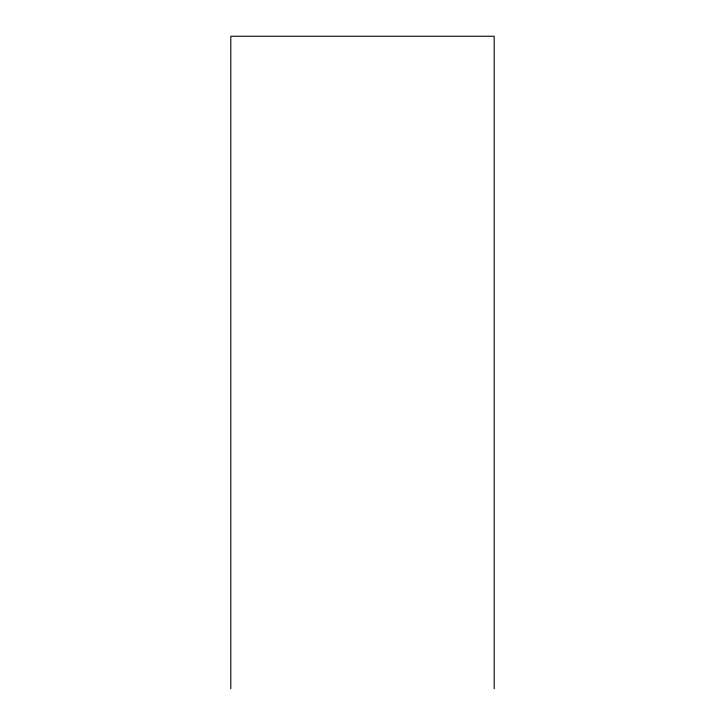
<?xml version="1.0" encoding="UTF-8"?>
<svg xmlns="http://www.w3.org/2000/svg" width="725" height="725" viewBox="0 0 725 725"><rect width="100%" height="100%" fill="white"/><g stroke="black" fill="none" stroke-linecap="round" stroke-linejoin="round"><path stroke-width="1.09" d="M494.196 688.75L494.196 36.25L230.804 36.25L230.804 688.75"/></g></svg>
